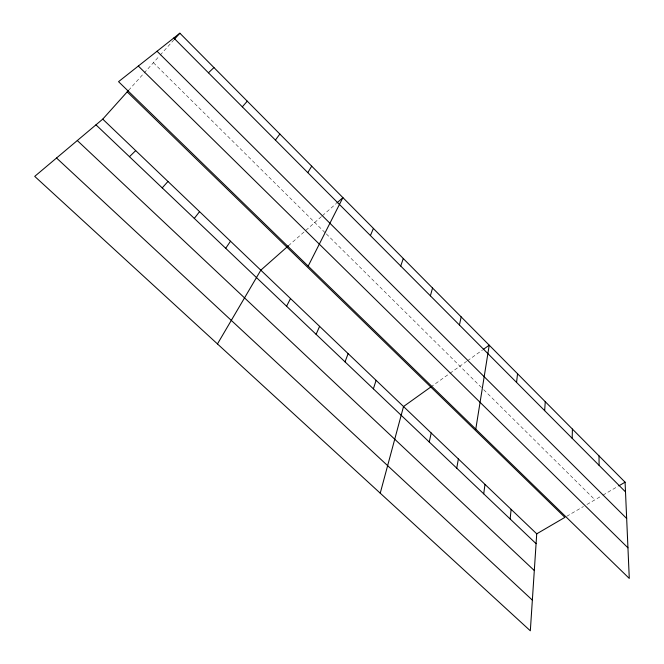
<?xml version="1.0" encoding="UTF-8"?>
<svg xmlns="http://www.w3.org/2000/svg" width="664" height="664" viewBox="0 0 664 664"><rect width="100%" height="100%" fill="white"/><g stroke="black" fill="none" stroke-linecap="round" stroke-linejoin="round"><path stroke-width="0.5" stroke-dasharray="3.32 2.49" d="M128.567 90.354L159.501 55.892M160.173 55.129L173.752 40.006M288.442 245.755L321.625 216.431M322.38 215.758L336.067 203.665M430.803 387.012L449.105 373.907M449.935 373.309L466.618 361.365M467.456 360.768L482.529 349.986M566.666 516.335L583.448 506.524M586.976 504.457L602.024 495.668M602.904 495.153L617.985 486.339M153.392 62.698L325.584 233.172M326.306 233.886L482.985 388.996M483.707 389.71L594.927 499.818"/><path stroke-width="1" d="M572.169 438.298L572.409 429.077M544.663 410.659L545.252 401.687M102.746 119.13L536.728 533.831L530.328 630.8L34.719 176.375L102.746 119.13L128.567 90.354M510.151 518.982L511.114 509.354M516.567 382.431L517.538 373.732M483.707 493.825L485.002 484.396M475.781 429.127L489.227 345.189L483.367 349.38M456.741 468.161L458.376 458.957M459.438 325.02L461.173 316.894M429.234 441.983L431.218 433.003M380.231 493.178L403.521 406.534L430.803 387.012M430.396 295.837L432.538 288.018M373.384 388.83L376.098 380.331M400.724 266.023L403.289 258.52M345.031 361.855L348.135 353.613M370.421 235.571L373.417 228.399M316.106 334.332L319.608 326.356M308.171 266.098L342.906 197.623L336.822 202.993M286.591 306.237L290.508 298.551M217.46 343.935L260.819 270.173L288.442 245.755M307.781 172.632L311.723 166.174M225.71 248.303L230.508 241.215M275.411 140.104L279.851 134.037M194.303 218.414L199.565 211.642M242.31 106.838L247.265 101.177M162.223 187.887L167.975 181.455M174.433 39.251L179.861 33.2L625.081 482.189L629.281 578.427L118.549 81.672L179.861 33.2M129.455 156.704L135.705 150.62M208.446 72.808L213.941 67.57M536.728 533.831L564.906 517.364L127.189 91.889M618.873 485.824L625.081 482.189M56.54 158.015L532.354 600.107M77.298 140.544L534.304 570.542M95.965 124.832L536.08 543.667M138.328 66.035L627.945 547.833M157.053 51.236L626.667 518.484M173.794 37.989L625.505 491.899M599.011 455.902L599.111 465.373"/></g></svg>
